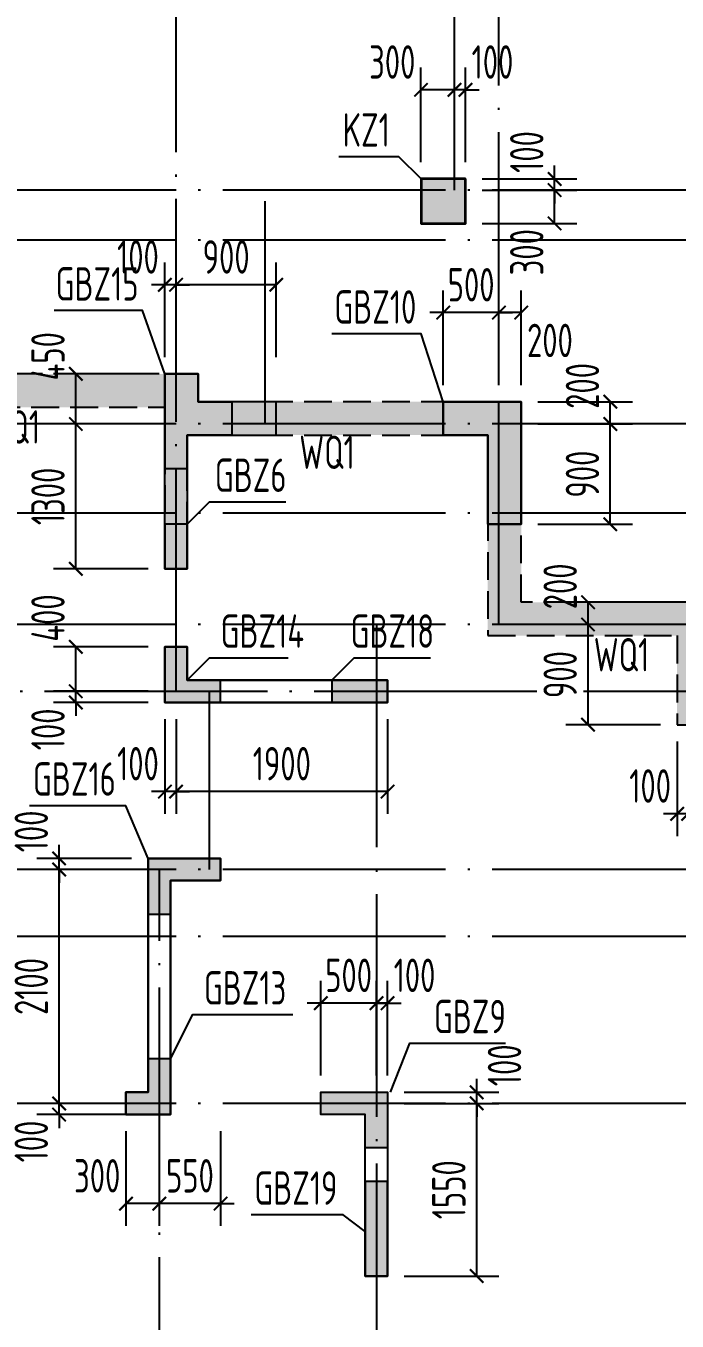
# Model space of a CAD drawing. Extents: x -1058961 to 23600, y -449123 to 2751847.
# Drawn here: x -408208 to -402360, y 25082 to 36710 of the extents above; entities that cross this region are included whole.
import ezdxf
from ezdxf.enums import TextEntityAlignment as Align

# ---------------------------------------------------------------- set-up
doc = ezdxf.new("R2010")
doc.units = 0
doc.header["$LTSCALE"] = 1000
doc.linetypes.add('DASH', pattern=[0.35, 0.25, -0.1])
doc.linetypes.add('DOTE', pattern=[2.42, 2, -0.2, 0.02, -0.2])
doc.layers.get('0').update_dxf_attribs({"linetype": 'CONTINUOUS'})
doc.layers.get('DEFPOINTS').update_dxf_attribs({"linetype": 'CONTINUOUS'})
for name, color, linetype in [('A-DOTE', 10, 'DOTE'), ('COLU_DE_TEXT', 7, 'CONTINUOUS'), ('LABEL', 1, 'CONTINUOUS'), ('S-Q墙填充', 252, 'CONTINUOUS'), ('S-Q墙实线', 6, 'CONTINUOUS'), ('S-Q墙标注', 3, 'CONTINUOUS'), ('S-Q墙虚线', 6, 'DASH'), ('S-X详图填充', 252, 'CONTINUOUS'), ('S-X详图实线', 4, 'CONTINUOUS'), ('S-Z柱实线', 6, 'CONTINUOUS')]:
    doc.layers.add(name, color=color, linetype=linetype)
doc.layers.add('PUB_HATCH', color=8, linetype='CONTINUOUS', lineweight=9)
doc.styles.add('TSSD_REIN', font='tssdeng.shx', dxfattribs={"width": 0.7, "height": 300, "bigfont": 'tssdchn.shx'})
doc.styles.add('结构文字', font='zstxt.shx', dxfattribs={"width": 0.7, "bigfont": 'zshz.shx'})
doc.dimstyles.new('STRUCK', dxfattribs={"dimtxt": 400, "dimasz": 121, "dimexe": 200, "dimexo": 150, "dimgap": 115, "dimtad": 1, "dimdec": 0, "dimdsep": 46, "dimtxsty": '结构文字', "dimblk": 'ARCHTICK', "dimcen": 400, "dimclrd": 3, "dimclre": 3, "dimclrt": 7, "dimadec": 0, "dimazin": 0, "dimtfac": 1, "dimtdec": 0, "dimtix": 1, "dimtmove": 2, "dimatfit": 3, "dimldrblk": '_DIMX', "dimfxl": 0, "dimtolj": 1, "dimtzin": 0, "dimarcsym": 0})

# ---------------------------------------------------------------- blocks, each defined once
blk = doc.blocks.new('20210726.16350016')
at = {"layer": 'A-DOTE'}
for p, q in [((43500, 13100.3), (43500, 21100)), ((46000, 17600), (46000, 21100)), ((46400, 13700), (46400, 21100)), ((55600, 17600), (3600, 17600)), ((44300, 15500), (44300, 17600)), ((55600, 17150), (3600, 17150)), ((55600, 15500), (3600, 15500)), ((55600, 14700), (3600, 14700)), ((55600, 13700), (3600, 13700)), ((45299.8, 13700), (45300, 3600)), ((3600, 13100.3), (55600, 13100.3)), ((43800, 11500), (43800, 13100)), ((55600, 11500), (3600, 11500)), ((43350, 3600), (43350, 11500)), ((55600, 10900), (3600, 10900)), ((55600, 9400), (3600, 9400))]:
    blk.add_line(p, q, dxfattribs=at)
blk = doc.blocks.new('_ArchTick')
at = {"color": 0, "linetype": 'ByBlock', "const_width": 0.15}
blk.add_lwpolyline([(-0.5, -0.5), (0.5, 0.5)], dxfattribs=at)
blk = doc.blocks.new('*D3022')
at = {"layer": 'DEFPOINTS', "color": 0}
for p in [(-403160, 31336), (-402360, 31336), (-402360, 30436)]:
    blk.add_point(p, dxfattribs=at)
at = {"layer": 'S-Q墙标注', "color": 3, "lineweight": -2}
for p, q in [((-402510, 31336), (-403360, 31336)), ((-403160, 30436), (-403160, 31336)), ((-402510, 30436), (-403360, 30436))]:
    blk.add_line(p, q, dxfattribs=at)
at = {"layer": 'S-Q墙标注', "color": 3, "lineweight": -2, "xscale": 121, "yscale": 121, "zscale": 121}
for p, rotation in [((-403160, 31336), 90), ((-403160, 30436), 270)]:
    blk.add_blockref('_ArchTick', p, dxfattribs=dict(at, rotation=rotation))
at = {"layer": 'S-Q墙标注', "color": 7, "insert": (-403410, 30886), "char_height": 300, "attachment_point": 5, "rotation": 90, "style": 'TSSD_REIN'}
blk.add_mtext('\\A1;900', dxfattribs=at)
blk = doc.blocks.new('_DIMX')
blk.add_line((-150, 0), (150, 0))
at = {"const_width": 50}
blk.add_lwpolyline([(-70, -70), (70, 70)], dxfattribs=at)
blk = doc.blocks.new('*D3023')
at = {"layer": 'DEFPOINTS', "color": 0}
for p in [(-403160, 31536), (-402360, 31536), (-402360, 31336)]:
    blk.add_point(p, dxfattribs=at)
at = {"layer": 'S-Q墙标注', "color": 3, "lineweight": -2}
for p, q in [((-402510, 31536), (-403360, 31536)), ((-403160, 31336), (-403160, 31536)), ((-402510, 31336), (-403360, 31336))]:
    blk.add_line(p, q, dxfattribs=at)
at = {"layer": 'S-Q墙标注', "color": 3, "lineweight": -2, "xscale": 121, "yscale": 121, "zscale": 121}
for p, rotation in [((-403160, 31536), 90), ((-403160, 31336), 270)]:
    blk.add_blockref('_ArchTick', p, dxfattribs=dict(at, rotation=rotation))
at = {"layer": 'S-Q墙标注', "color": 7, "insert": (-403410, 31678), "char_height": 300, "attachment_point": 5, "rotation": 90, "style": 'TSSD_REIN'}
blk.add_mtext('\\A1;200', dxfattribs=at)
blk = doc.blocks.new('*D3025')
at = {"layer": 'DEFPOINTS', "color": 0}
for p in [(-402360, 30436), (-402260, 30436), (-402360, 29636)]:
    blk.add_point(p, dxfattribs=at)
at = {"layer": 'S-Q墙标注', "color": 3, "lineweight": -2}
for p, q in [((-402360, 30286), (-402360, 29436)), ((-402260, 30286), (-402260, 29436)), ((-402360, 29636), (-402481, 29636)), ((-402260, 29636), (-402360, 29636)), ((-402260, 29636), (-402139, 29636))]:
    blk.add_line(p, q, dxfattribs=at)
at = {"layer": 'S-Q墙标注', "color": 3, "lineweight": -2, "xscale": 121, "yscale": 121, "zscale": 121}
blk.add_blockref('_ArchTick', (-402360, 29636), dxfattribs=at)
at = {"layer": 'S-Q墙标注', "color": 3, "lineweight": -2, "xscale": 121, "yscale": 121, "zscale": 121, "rotation": 180}
blk.add_blockref('_ArchTick', (-402260, 29636), dxfattribs=at)
at = {"layer": 'S-Q墙标注', "color": 7, "insert": (-402602, 29886), "char_height": 300, "attachment_point": 5, "style": 'TSSD_REIN'}
blk.add_mtext('\\A1;100', dxfattribs=at)
blk = doc.blocks.new('*D3026')
at = {"layer": 'DEFPOINTS', "color": 0}
for p in [(-407760, 30736), (-406960, 30736), (-406960, 30636)]:
    blk.add_point(p, dxfattribs=at)
at = {"layer": 'S-Q墙标注', "color": 3, "lineweight": -2}
for p, q in [((-407760, 30736), (-407760, 30857)), ((-407110, 30736), (-407960, 30736)), ((-407760, 30636), (-407760, 30736)), ((-407110, 30636), (-407960, 30636)), ((-407760, 30636), (-407760, 30515))]:
    blk.add_line(p, q, dxfattribs=at)
at = {"layer": 'S-Q墙标注', "color": 3, "lineweight": -2, "xscale": 121, "yscale": 121, "zscale": 121}
for p, rotation in [((-407760, 30736), 270), ((-407760, 30636), 90)]:
    blk.add_blockref('_ArchTick', p, dxfattribs=dict(at, rotation=rotation))
at = {"layer": 'S-Q墙标注', "color": 7, "insert": (-408010, 30394), "char_height": 300, "attachment_point": 5, "rotation": 90, "style": 'TSSD_REIN'}
blk.add_mtext('\\A1;100', dxfattribs=at)
blk = doc.blocks.new('*D3027')
at = {"layer": 'DEFPOINTS', "color": 0}
for p in [(-407760, 31136), (-406960, 31136), (-406960, 30736)]:
    blk.add_point(p, dxfattribs=at)
at = {"layer": 'S-Q墙标注', "color": 3, "lineweight": -2}
for p, q in [((-407110, 31136), (-407960, 31136)), ((-407760, 30736), (-407760, 31136)), ((-407110, 30736), (-407960, 30736))]:
    blk.add_line(p, q, dxfattribs=at)
at = {"layer": 'S-Q墙标注', "color": 3, "lineweight": -2, "xscale": 121, "yscale": 121, "zscale": 121}
for p, rotation in [((-407760, 31136), 90), ((-407760, 30736), 270)]:
    blk.add_blockref('_ArchTick', p, dxfattribs=dict(at, rotation=rotation))
at = {"layer": 'S-Q墙标注', "color": 7, "insert": (-408010, 31394), "char_height": 300, "attachment_point": 5, "rotation": 90, "style": 'TSSD_REIN'}
blk.add_mtext('\\A1;400', dxfattribs=at)
blk = doc.blocks.new('*D3028')
at = {"layer": 'DEFPOINTS', "color": 0}
for p in [(-406860, 30636), (-404960, 30636), (-406860, 29836)]:
    blk.add_point(p, dxfattribs=at)
at = {"layer": 'S-Q墙标注', "color": 3, "lineweight": -2}
for p, q in [((-406860, 30486), (-406860, 29636)), ((-404960, 30486), (-404960, 29636)), ((-404960, 29836), (-406860, 29836))]:
    blk.add_line(p, q, dxfattribs=at)
at = {"layer": 'S-Q墙标注', "color": 3, "lineweight": -2, "xscale": 121, "yscale": 121, "zscale": 121, "rotation": 180}
blk.add_blockref('_ArchTick', (-406860, 29836), dxfattribs=at)
at = {"layer": 'S-Q墙标注', "color": 3, "lineweight": -2, "xscale": 121, "yscale": 121, "zscale": 121}
blk.add_blockref('_ArchTick', (-404960, 29836), dxfattribs=at)
at = {"layer": 'S-Q墙标注', "color": 7, "insert": (-405910, 30086), "char_height": 300, "attachment_point": 5, "style": 'TSSD_REIN'}
blk.add_mtext('\\A1;1900', dxfattribs=at)
blk = doc.blocks.new('*D3029')
at = {"layer": 'DEFPOINTS', "color": 0}
for p in [(-406960, 30636), (-406860, 30636), (-406960, 29836)]:
    blk.add_point(p, dxfattribs=at)
at = {"layer": 'S-Q墙标注', "color": 3, "lineweight": -2}
for p, q in [((-406960, 30486), (-406960, 29636)), ((-406860, 30486), (-406860, 29636)), ((-406960, 29836), (-407081, 29836)), ((-406860, 29836), (-406960, 29836)), ((-406860, 29836), (-406739, 29836))]:
    blk.add_line(p, q, dxfattribs=at)
at = {"layer": 'S-Q墙标注', "color": 3, "lineweight": -2, "xscale": 121, "yscale": 121, "zscale": 121}
blk.add_blockref('_ArchTick', (-406960, 29836), dxfattribs=at)
at = {"layer": 'S-Q墙标注', "color": 3, "lineweight": -2, "xscale": 121, "yscale": 121, "zscale": 121, "rotation": 180}
blk.add_blockref('_ArchTick', (-406860, 29836), dxfattribs=at)
at = {"layer": 'S-Q墙标注', "color": 7, "insert": (-407202, 30086), "char_height": 300, "attachment_point": 5, "style": 'TSSD_REIN'}
blk.add_mtext('\\A1;100', dxfattribs=at)
blk = doc.blocks.new('*D3030')
at = {"layer": 'DEFPOINTS', "color": 0}
for p in [(-403760, 33136), (-402960, 33136), (-403760, 32236)]:
    blk.add_point(p, dxfattribs=at)
at = {"layer": 'S-Q墙标注', "color": 3, "lineweight": -2}
for p, q in [((-403610, 33136), (-402760, 33136)), ((-402960, 32236), (-402960, 33136)), ((-403610, 32236), (-402760, 32236))]:
    blk.add_line(p, q, dxfattribs=at)
at = {"layer": 'S-Q墙标注', "color": 3, "lineweight": -2, "xscale": 121, "yscale": 121, "zscale": 121}
for p, rotation in [((-402960, 33136), 90), ((-402960, 32236), 270)]:
    blk.add_blockref('_ArchTick', p, dxfattribs=dict(at, rotation=rotation))
at = {"layer": 'S-Q墙标注', "color": 7, "insert": (-403210, 32686), "char_height": 300, "attachment_point": 5, "rotation": 90, "style": 'TSSD_REIN'}
blk.add_mtext('\\A1;900', dxfattribs=at)
blk = doc.blocks.new('*D3031')
at = {"layer": 'DEFPOINTS', "color": 0}
for p in [(-403760, 33336), (-402960, 33336), (-403760, 33136)]:
    blk.add_point(p, dxfattribs=at)
at = {"layer": 'S-Q墙标注', "color": 3, "lineweight": -2}
for p, q in [((-403610, 33336), (-402760, 33336)), ((-402960, 33136), (-402960, 33336)), ((-403610, 33136), (-402760, 33136))]:
    blk.add_line(p, q, dxfattribs=at)
at = {"layer": 'S-Q墙标注', "color": 3, "lineweight": -2, "xscale": 121, "yscale": 121, "zscale": 121}
for p, rotation in [((-402960, 33336), 90), ((-402960, 33136), 270)]:
    blk.add_blockref('_ArchTick', p, dxfattribs=dict(at, rotation=rotation))
at = {"layer": 'S-Q墙标注', "color": 7, "insert": (-403210, 33478), "char_height": 300, "attachment_point": 5, "rotation": 90, "style": 'TSSD_REIN'}
blk.add_mtext('\\A1;200', dxfattribs=at)
blk = doc.blocks.new('*D3032')
at = {"layer": 'DEFPOINTS', "color": 0}
for p in [(-403960, 34136), (-403960, 33336), (-403760, 33336)]:
    blk.add_point(p, dxfattribs=at)
at = {"layer": 'S-Q墙标注', "color": 3, "lineweight": -2}
for p, q in [((-403960, 33486), (-403960, 34336)), ((-403760, 33486), (-403760, 34336)), ((-403760, 34136), (-403960, 34136))]:
    blk.add_line(p, q, dxfattribs=at)
at = {"layer": 'S-Q墙标注', "color": 3, "lineweight": -2, "xscale": 121, "yscale": 121, "zscale": 121, "rotation": 180}
blk.add_blockref('_ArchTick', (-403960, 34136), dxfattribs=at)
at = {"layer": 'S-Q墙标注', "color": 3, "lineweight": -2, "xscale": 121, "yscale": 121, "zscale": 121}
blk.add_blockref('_ArchTick', (-403760, 34136), dxfattribs=at)
at = {"layer": 'S-Q墙标注', "color": 7, "insert": (-403502, 33886), "char_height": 300, "attachment_point": 5, "style": 'TSSD_REIN'}
blk.add_mtext('\\A1;200', dxfattribs=at)
blk = doc.blocks.new('*D3033')
at = {"layer": 'DEFPOINTS', "color": 0}
for p in [(-404460, 34136), (-404460, 33336), (-403960, 33336)]:
    blk.add_point(p, dxfattribs=at)
at = {"layer": 'S-Q墙标注', "color": 3, "lineweight": -2}
for p, q in [((-404460, 33486), (-404460, 34336)), ((-403960, 33486), (-403960, 34336)), ((-404460, 34136), (-404581, 34136)), ((-403960, 34136), (-404460, 34136)), ((-403960, 34136), (-403839, 34136))]:
    blk.add_line(p, q, dxfattribs=at)
at = {"layer": 'S-Q墙标注', "color": 3, "lineweight": -2, "xscale": 121, "yscale": 121, "zscale": 121}
blk.add_blockref('_ArchTick', (-404460, 34136), dxfattribs=at)
at = {"layer": 'S-Q墙标注', "color": 3, "lineweight": -2, "xscale": 121, "yscale": 121, "zscale": 121, "rotation": 180}
blk.add_blockref('_ArchTick', (-403960, 34136), dxfattribs=at)
at = {"layer": 'S-Q墙标注', "color": 7, "insert": (-404210, 34386), "char_height": 300, "attachment_point": 5, "style": 'TSSD_REIN'}
blk.add_mtext('\\A1;500', dxfattribs=at)
blk = doc.blocks.new('*D3034')
at = {"layer": 'DEFPOINTS', "color": 0}
for p in [(-407010, 26936), (-406460, 26936), (-407010, 26136)]:
    blk.add_point(p, dxfattribs=at)
at = {"layer": 'S-Q墙标注', "color": 3, "lineweight": -2}
for p, q in [((-407010, 26786), (-407010, 25936)), ((-406460, 26786), (-406460, 25936)), ((-407010, 26136), (-407131, 26136)), ((-406460, 26136), (-407010, 26136)), ((-406460, 26136), (-406339, 26136))]:
    blk.add_line(p, q, dxfattribs=at)
at = {"layer": 'S-Q墙标注', "color": 3, "lineweight": -2, "xscale": 121, "yscale": 121, "zscale": 121}
blk.add_blockref('_ArchTick', (-407010, 26136), dxfattribs=at)
at = {"layer": 'S-Q墙标注', "color": 3, "lineweight": -2, "xscale": 121, "yscale": 121, "zscale": 121, "rotation": 180}
blk.add_blockref('_ArchTick', (-406460, 26136), dxfattribs=at)
at = {"layer": 'S-Q墙标注', "color": 7, "insert": (-406735, 26386), "char_height": 300, "attachment_point": 5, "style": 'TSSD_REIN'}
blk.add_mtext('\\A1;550', dxfattribs=at)
blk = doc.blocks.new('*D3035')
at = {"layer": 'DEFPOINTS', "color": 0}
for p in [(-407310, 26936), (-407010, 26936), (-407310, 26136)]:
    blk.add_point(p, dxfattribs=at)
at = {"layer": 'S-Q墙标注', "color": 3, "lineweight": -2}
for p, q in [((-407310, 26786), (-407310, 25936)), ((-407010, 26786), (-407010, 25936)), ((-407010, 26136), (-407310, 26136))]:
    blk.add_line(p, q, dxfattribs=at)
at = {"layer": 'S-Q墙标注', "color": 3, "lineweight": -2, "xscale": 121, "yscale": 121, "zscale": 121, "rotation": 180}
blk.add_blockref('_ArchTick', (-407310, 26136), dxfattribs=at)
at = {"layer": 'S-Q墙标注', "color": 3, "lineweight": -2, "xscale": 121, "yscale": 121, "zscale": 121}
blk.add_blockref('_ArchTick', (-407010, 26136), dxfattribs=at)
at = {"layer": 'S-Q墙标注', "color": 7, "insert": (-407568, 26386), "char_height": 300, "attachment_point": 5, "style": 'TSSD_REIN'}
blk.add_mtext('\\A1;300', dxfattribs=at)
blk = doc.blocks.new('*D3036')
at = {"layer": 'DEFPOINTS', "color": 0}
for p in [(-407760, 33136), (-406960, 33136), (-406960, 31836)]:
    blk.add_point(p, dxfattribs=at)
at = {"layer": 'S-Q墙标注', "color": 3, "lineweight": -2}
for p, q in [((-407110, 33136), (-407960, 33136)), ((-407760, 31836), (-407760, 33136)), ((-407110, 31836), (-407960, 31836))]:
    blk.add_line(p, q, dxfattribs=at)
at = {"layer": 'S-Q墙标注', "color": 3, "lineweight": -2, "xscale": 121, "yscale": 121, "zscale": 121}
for p, rotation in [((-407760, 33136), 90), ((-407760, 31836), 270)]:
    blk.add_blockref('_ArchTick', p, dxfattribs=dict(at, rotation=rotation))
at = {"layer": 'S-Q墙标注', "color": 7, "insert": (-408010, 32486), "char_height": 300, "attachment_point": 5, "rotation": 90, "style": 'TSSD_REIN'}
blk.add_mtext('\\A1;1300', dxfattribs=at)
blk = doc.blocks.new('*D3037')
at = {"layer": 'DEFPOINTS', "color": 0}
for p in [(-407760, 33586), (-406960, 33586), (-406960, 33136)]:
    blk.add_point(p, dxfattribs=at)
at = {"layer": 'S-Q墙标注', "color": 3, "lineweight": -2}
for p, q in [((-407110, 33586), (-407960, 33586)), ((-407760, 33136), (-407760, 33586)), ((-407110, 33136), (-407960, 33136))]:
    blk.add_line(p, q, dxfattribs=at)
at = {"layer": 'S-Q墙标注', "color": 3, "lineweight": -2, "xscale": 121, "yscale": 121, "zscale": 121}
for p, rotation in [((-407760, 33586), 90), ((-407760, 33136), 270)]:
    blk.add_blockref('_ArchTick', p, dxfattribs=dict(at, rotation=rotation))
at = {"layer": 'S-Q墙标注', "color": 7, "insert": (-408010, 33744), "char_height": 300, "attachment_point": 5, "rotation": 90, "style": 'TSSD_REIN'}
blk.add_mtext('\\A1;450', dxfattribs=at)
blk = doc.blocks.new('*D3038')
at = {"layer": 'DEFPOINTS', "color": 0}
for p in [(-406860, 34386), (-406860, 33586), (-405960, 33586)]:
    blk.add_point(p, dxfattribs=at)
at = {"layer": 'S-Q墙标注', "color": 3, "lineweight": -2}
for p, q in [((-406860, 33736), (-406860, 34586)), ((-405960, 33736), (-405960, 34586)), ((-405960, 34386), (-406860, 34386))]:
    blk.add_line(p, q, dxfattribs=at)
at = {"layer": 'S-Q墙标注', "color": 3, "lineweight": -2, "xscale": 121, "yscale": 121, "zscale": 121, "rotation": 180}
blk.add_blockref('_ArchTick', (-406860, 34386), dxfattribs=at)
at = {"layer": 'S-Q墙标注', "color": 3, "lineweight": -2, "xscale": 121, "yscale": 121, "zscale": 121}
blk.add_blockref('_ArchTick', (-405960, 34386), dxfattribs=at)
at = {"layer": 'S-Q墙标注', "color": 7, "insert": (-406410, 34636), "char_height": 300, "attachment_point": 5, "style": 'TSSD_REIN'}
blk.add_mtext('\\A1;900', dxfattribs=at)
blk = doc.blocks.new('*D3039')
at = {"layer": 'DEFPOINTS', "color": 0}
for p in [(-406960, 34386), (-406960, 33586), (-406860, 33586)]:
    blk.add_point(p, dxfattribs=at)
at = {"layer": 'S-Q墙标注', "color": 3, "lineweight": -2}
for p, q in [((-406960, 33736), (-406960, 34586)), ((-406860, 33736), (-406860, 34586)), ((-406960, 34386), (-407081, 34386)), ((-406860, 34386), (-406960, 34386)), ((-406860, 34386), (-406739, 34386))]:
    blk.add_line(p, q, dxfattribs=at)
at = {"layer": 'S-Q墙标注', "color": 3, "lineweight": -2, "xscale": 121, "yscale": 121, "zscale": 121}
blk.add_blockref('_ArchTick', (-406960, 34386), dxfattribs=at)
at = {"layer": 'S-Q墙标注', "color": 3, "lineweight": -2, "xscale": 121, "yscale": 121, "zscale": 121, "rotation": 180}
blk.add_blockref('_ArchTick', (-406860, 34386), dxfattribs=at)
at = {"layer": 'S-Q墙标注', "color": 7, "insert": (-407202, 34636), "char_height": 300, "attachment_point": 5, "style": 'TSSD_REIN'}
blk.add_mtext('\\A1;100', dxfattribs=at)
blk = doc.blocks.new('*D2947')
at = {"layer": 'DEFPOINTS', "color": 0}
for p in [(-404260, 35336), (-404260, 35236), (-403460, 35336)]:
    blk.add_point(p, dxfattribs=at)
at = {"layer": 'S-Q墙标注', "color": 3, "lineweight": -2}
for p, q in [((-403460, 35336), (-403460, 35457)), ((-404110, 35336), (-403260, 35336)), ((-404110, 35236), (-403260, 35236)), ((-403460, 35236), (-403460, 35336)), ((-403460, 35236), (-403460, 35115))]:
    blk.add_line(p, q, dxfattribs=at)
at = {"layer": 'S-Q墙标注', "color": 3, "lineweight": -2, "xscale": 121, "yscale": 121, "zscale": 121}
for p, rotation in [((-403460, 35336), 270), ((-403460, 35236), 90)]:
    blk.add_blockref('_ArchTick', p, dxfattribs=dict(at, rotation=rotation))
at = {"layer": 'S-Q墙标注', "color": 7, "insert": (-403710, 35578), "char_height": 300, "attachment_point": 5, "rotation": 90, "style": 'TSSD_REIN'}
blk.add_mtext('\\A1;100', dxfattribs=at)
blk = doc.blocks.new('*D2950')
at = {"layer": 'DEFPOINTS', "color": 0}
for p in [(-404260, 35236), (-403460, 35236), (-404260, 34936)]:
    blk.add_point(p, dxfattribs=at)
at = {"layer": 'S-Q墙标注', "color": 3, "lineweight": -2}
for p, q in [((-404110, 35236), (-403260, 35236)), ((-403460, 34936), (-403460, 35236)), ((-404110, 34936), (-403260, 34936))]:
    blk.add_line(p, q, dxfattribs=at)
at = {"layer": 'S-Q墙标注', "color": 3, "lineweight": -2, "xscale": 121, "yscale": 121, "zscale": 121}
for p, rotation in [((-403460, 35236), 90), ((-403460, 34936), 270)]:
    blk.add_blockref('_ArchTick', p, dxfattribs=dict(at, rotation=rotation))
at = {"layer": 'S-Q墙标注', "color": 7, "insert": (-403710, 34678), "char_height": 300, "attachment_point": 5, "rotation": 90, "style": 'TSSD_REIN'}
blk.add_mtext('\\A1;300', dxfattribs=at)
blk = doc.blocks.new('*D2951')
at = {"layer": 'DEFPOINTS', "color": 0}
for p in [(-404660, 36136), (-404660, 35336), (-404360, 35336)]:
    blk.add_point(p, dxfattribs=at)
at = {"layer": 'S-Q墙标注', "color": 3, "lineweight": -2}
for p, q in [((-404660, 35486), (-404660, 36336)), ((-404360, 35486), (-404360, 36336)), ((-404360, 36136), (-404660, 36136))]:
    blk.add_line(p, q, dxfattribs=at)
at = {"layer": 'S-Q墙标注', "color": 3, "lineweight": -2, "xscale": 121, "yscale": 121, "zscale": 121, "rotation": 180}
blk.add_blockref('_ArchTick', (-404660, 36136), dxfattribs=at)
at = {"layer": 'S-Q墙标注', "color": 3, "lineweight": -2, "xscale": 121, "yscale": 121, "zscale": 121}
blk.add_blockref('_ArchTick', (-404360, 36136), dxfattribs=at)
at = {"layer": 'S-Q墙标注', "color": 7, "insert": (-404918, 36386), "char_height": 300, "attachment_point": 5, "style": 'TSSD_REIN'}
blk.add_mtext('\\A1;300', dxfattribs=at)
blk = doc.blocks.new('*D2967')
at = {"layer": 'DEFPOINTS', "color": 0}
for p in [(-404960, 27036), (-404160, 27036), (-404960, 25486)]:
    blk.add_point(p, dxfattribs=at)
at = {"layer": 'S-Q墙标注', "color": 3, "lineweight": -2}
for p, q in [((-404810, 27036), (-403960, 27036)), ((-404160, 25486), (-404160, 27036)), ((-404810, 25486), (-403960, 25486))]:
    blk.add_line(p, q, dxfattribs=at)
at = {"layer": 'S-Q墙标注', "color": 3, "lineweight": -2, "xscale": 121, "yscale": 121, "zscale": 121}
for p, rotation in [((-404160, 27036), 90), ((-404160, 25486), 270)]:
    blk.add_blockref('_ArchTick', p, dxfattribs=dict(at, rotation=rotation))
at = {"layer": 'S-Q墙标注', "color": 7, "insert": (-404410, 26261), "char_height": 300, "attachment_point": 5, "rotation": 90, "style": 'TSSD_REIN'}
blk.add_mtext('\\A1;1550', dxfattribs=at)
blk = doc.blocks.new('*D2968')
at = {"layer": 'DEFPOINTS', "color": 0}
for p in [(-404960, 27136), (-404160, 27136), (-404960, 27036)]:
    blk.add_point(p, dxfattribs=at)
at = {"layer": 'S-Q墙标注', "color": 3, "lineweight": -2}
for p, q in [((-404160, 27136), (-404160, 27257)), ((-404810, 27136), (-403960, 27136)), ((-404160, 27036), (-404160, 27136)), ((-404810, 27036), (-403960, 27036)), ((-404160, 27036), (-404160, 26915))]:
    blk.add_line(p, q, dxfattribs=at)
at = {"layer": 'S-Q墙标注', "color": 3, "lineweight": -2, "xscale": 121, "yscale": 121, "zscale": 121}
for p, rotation in [((-404160, 27136), 270), ((-404160, 27036), 90)]:
    blk.add_blockref('_ArchTick', p, dxfattribs=dict(at, rotation=rotation))
at = {"layer": 'S-Q墙标注', "color": 7, "insert": (-403910, 27378), "char_height": 300, "attachment_point": 5, "rotation": 90, "style": 'TSSD_REIN'}
blk.add_mtext('\\A1;100', dxfattribs=at)
blk = doc.blocks.new('*D2909')
at = {"layer": 'DEFPOINTS', "color": 0}
for p in [(-405060, 27936), (-405060, 27136), (-404960, 27136)]:
    blk.add_point(p, dxfattribs=at)
at = {"layer": 'S-Q墙标注', "color": 3, "lineweight": -2}
for p, q in [((-405060, 27286), (-405060, 28136)), ((-404960, 27286), (-404960, 28136)), ((-405060, 27936), (-405181, 27936)), ((-404960, 27936), (-405060, 27936)), ((-404960, 27936), (-404839, 27936))]:
    blk.add_line(p, q, dxfattribs=at)
at = {"layer": 'S-Q墙标注', "color": 3, "lineweight": -2, "xscale": 121, "yscale": 121, "zscale": 121}
blk.add_blockref('_ArchTick', (-405060, 27936), dxfattribs=at)
at = {"layer": 'S-Q墙标注', "color": 3, "lineweight": -2, "xscale": 121, "yscale": 121, "zscale": 121, "rotation": 180}
blk.add_blockref('_ArchTick', (-404960, 27936), dxfattribs=at)
at = {"layer": 'S-Q墙标注', "color": 7, "insert": (-404718, 28186), "char_height": 300, "attachment_point": 5, "style": 'TSSD_REIN'}
blk.add_mtext('\\A1;100', dxfattribs=at)
blk = doc.blocks.new('*D2910')
at = {"layer": 'DEFPOINTS', "color": 0}
for p in [(-405560, 27936), (-405560, 27136), (-405060, 27136)]:
    blk.add_point(p, dxfattribs=at)
at = {"layer": 'S-Q墙标注', "color": 3, "lineweight": -2}
for p, q in [((-405560, 27286), (-405560, 28136)), ((-405060, 27286), (-405060, 28136)), ((-405560, 27936), (-405681, 27936)), ((-405060, 27936), (-405560, 27936)), ((-405060, 27936), (-404939, 27936))]:
    blk.add_line(p, q, dxfattribs=at)
at = {"layer": 'S-Q墙标注', "color": 3, "lineweight": -2, "xscale": 121, "yscale": 121, "zscale": 121}
blk.add_blockref('_ArchTick', (-405560, 27936), dxfattribs=at)
at = {"layer": 'S-Q墙标注', "color": 3, "lineweight": -2, "xscale": 121, "yscale": 121, "zscale": 121, "rotation": 180}
blk.add_blockref('_ArchTick', (-405060, 27936), dxfattribs=at)
at = {"layer": 'S-Q墙标注', "color": 7, "insert": (-405310, 28186), "char_height": 300, "attachment_point": 5, "style": 'TSSD_REIN'}
blk.add_mtext('\\A1;500', dxfattribs=at)
blk = doc.blocks.new('*D2924')
at = {"layer": 'DEFPOINTS', "color": 0}
for p in [(-407910, 27036), (-407110, 27036), (-407110, 26936)]:
    blk.add_point(p, dxfattribs=at)
at = {"layer": 'S-Q墙标注', "color": 3, "lineweight": -2}
for p, q in [((-407910, 27036), (-407910, 27157)), ((-407260, 27036), (-408110, 27036)), ((-407910, 26936), (-407910, 27036)), ((-407260, 26936), (-408110, 26936)), ((-407910, 26936), (-407910, 26815))]:
    blk.add_line(p, q, dxfattribs=at)
at = {"layer": 'S-Q墙标注', "color": 3, "lineweight": -2, "xscale": 121, "yscale": 121, "zscale": 121}
for p, rotation in [((-407910, 27036), 270), ((-407910, 26936), 90)]:
    blk.add_blockref('_ArchTick', p, dxfattribs=dict(at, rotation=rotation))
at = {"layer": 'S-Q墙标注', "color": 7, "insert": (-408160, 26694), "char_height": 300, "attachment_point": 5, "rotation": 90, "style": 'TSSD_REIN'}
blk.add_mtext('\\A1;100', dxfattribs=at)
blk = doc.blocks.new('*D2925')
at = {"layer": 'DEFPOINTS', "color": 0}
for p in [(-407910, 29136), (-407110, 29136), (-407110, 27036)]:
    blk.add_point(p, dxfattribs=at)
at = {"layer": 'S-Q墙标注', "color": 3, "lineweight": -2}
for p, q in [((-407260, 29136), (-408110, 29136)), ((-407910, 27036), (-407910, 29136)), ((-407260, 27036), (-408110, 27036))]:
    blk.add_line(p, q, dxfattribs=at)
at = {"layer": 'S-Q墙标注', "color": 3, "lineweight": -2, "xscale": 121, "yscale": 121, "zscale": 121}
for p, rotation in [((-407910, 29136), 90), ((-407910, 27036), 270)]:
    blk.add_blockref('_ArchTick', p, dxfattribs=dict(at, rotation=rotation))
at = {"layer": 'S-Q墙标注', "color": 7, "insert": (-408160, 28086), "char_height": 300, "attachment_point": 5, "rotation": 90, "style": 'TSSD_REIN'}
blk.add_mtext('\\A1;2100', dxfattribs=at)
blk = doc.blocks.new('*D2926')
at = {"layer": 'DEFPOINTS', "color": 0}
for p in [(-407910, 29236), (-407110, 29236), (-407110, 29136)]:
    blk.add_point(p, dxfattribs=at)
at = {"layer": 'S-Q墙标注', "color": 3, "lineweight": -2}
for p, q in [((-407910, 29236), (-407910, 29357)), ((-407260, 29236), (-408110, 29236)), ((-407910, 29136), (-407910, 29236)), ((-407260, 29136), (-408110, 29136)), ((-407910, 29136), (-407910, 29015))]:
    blk.add_line(p, q, dxfattribs=at)
at = {"layer": 'S-Q墙标注', "color": 3, "lineweight": -2, "xscale": 121, "yscale": 121, "zscale": 121}
for p, rotation in [((-407910, 29236), 270), ((-407910, 29136), 90)]:
    blk.add_blockref('_ArchTick', p, dxfattribs=dict(at, rotation=rotation))
at = {"layer": 'S-Q墙标注', "color": 7, "insert": (-408160, 29478), "char_height": 300, "attachment_point": 5, "rotation": 90, "style": 'TSSD_REIN'}
blk.add_mtext('\\A1;100', dxfattribs=at)
blk = doc.blocks.new('A$C028C60F5')
at = {"color": 6}
blk.add_lwpolyline([(400, 0), (0, 0), (0, -400), (400, -400)], close=True, dxfattribs=at)
at = {"layer": 'PUB_HATCH'}
blk.add_solid([(0, -400), (400, -400), (0, 0), (400, 0)], dxfattribs=at)
blk = doc.blocks.new('A$C3EFA6995')
for p in [(9700, 100), (9700, -2400), (15900, -2400)]:
    blk.add_blockref('A$C028C60F5', p)
at = {"xscale": -1}
blk.add_blockref('A$C028C60F5', (16300, 100), dxfattribs=at)
blk = doc.blocks.new('*D2934')
at = {"layer": 'DEFPOINTS', "color": 0}
for p in [(-404360, 36136), (-404360, 35336), (-404260, 35336)]:
    blk.add_point(p, dxfattribs=at)
at = {"layer": 'S-Q墙标注', "color": 3, "lineweight": -2}
for p, q in [((-404360, 35486), (-404360, 36336)), ((-404260, 35486), (-404260, 36336)), ((-404360, 36136), (-404481, 36136)), ((-404260, 36136), (-404360, 36136)), ((-404260, 36136), (-404139, 36136))]:
    blk.add_line(p, q, dxfattribs=at)
at = {"layer": 'S-Q墙标注', "color": 3, "lineweight": -2, "xscale": 121, "yscale": 121, "zscale": 121}
blk.add_blockref('_ArchTick', (-404360, 36136), dxfattribs=at)
at = {"layer": 'S-Q墙标注', "color": 3, "lineweight": -2, "xscale": 121, "yscale": 121, "zscale": 121, "rotation": 180}
blk.add_blockref('_ArchTick', (-404260, 36136), dxfattribs=at)
at = {"layer": 'S-Q墙标注', "color": 7, "insert": (-404018, 36386), "char_height": 300, "attachment_point": 5, "style": 'TSSD_REIN'}
blk.add_mtext('\\A1;100', dxfattribs=at)

msp = doc.modelspace()

# ---------------------------------------------------------------- hatches: boundary and pattern name
at = {"layer": 'S-Q墙填充', "ltscale": 0.5}
h = msp.add_hatch(dxfattribs=at)
h.set_pattern_fill('ARMORED', color=252, scale=30, style=0)
h.set_pattern_definition([(50, (-494823.67, -5932.07), (215.17805, -18.82564), [22.5, -247.5]), (355, (-494823.67, -5932.07), (-41.6254, 225.65764), [18, -198]), (100.4514, (-494805.74, -5933.64), (173.5528, 206.83186), [19.12206, -210.34263]), (46.1842, (-494823.67, -5872.07), (320.1723, -49.6557), [33.75, -371.25]), (96.6356, (-494797, -5876.2), (280.3988, 292.2354), [28.6831, -315.5139]), (351.1842, (-494823.67, -5872.07), (280.3986, 292.2356), [27, -297]), (21, (-494793.67, -5887.07), (179.07212, -120.78567), [22.5, -247.5]), (326, (-494793.67, -5887.07), (72.9946, 217.545), [18, -198]), (71.4514, (-494778.75, -5897.14), (252.0668, 96.75915), [19.12206, -210.34263]), (37.5, (-494823.67, -5932.07), (3.647957, 99.868156), [0, -195.6, 0, -201, 0, -198.75]), (7.5, (-494823.67, -5932.07), (78.92086, 118.32351), [0, -114.6, 0, -191.1, 0, -75.75]), (327.5, (-494890.57, -5932.07), (160.14673, -6.76646), [0, -75, 0, -234, 0, -310.5]), (317.5, (-494920.57, -5932.07), (174.95585, 30.0315), [0, -97.5, 0, -155.4, 0, -220.5]), (45, (-494823.67, -5932.07), (-106.06602, 106.06602), [])])
h.paths.add_polyline_path([(-403759.84, 33336.07), (-404409.75, 33336.07), (-406059.82, 33336.07), (-406660.04, 33336.07), (-406660.18, 33586.07), (-409859.77, 33586.07), (-409859.85, 33336.07), (-410459.78, 33336.07), (-412060.01, 33336.07), (-412759.92, 33336.07), (-412759.92, 32336.07), (-412759.92, 31536.07), (-425459.93, 31536.07), (-425909.93, 31536.07), (-426810.02, 31536.07), (-427259.92, 31536.07), (-428759.92, 31536.07), (-428759.92, 32336.07), (-428759.92, 33336.07), (-429409.84, 33336.07), (-431060.32, 33336.07), (-431659.92, 33336.07), (-431659.92, 33586.07), (-434859.92, 33586.07), (-434859.92, 33336.07), (-435460.05, 33336.07), (-437060.01, 33336.07), (-437759.92, 33336.07), (-437759.92, 32336.07), (-437759.92, 31536.07), (-445959.92, 31536.07), (-445959.92, 28536.07), (-445959.91, 25936.07), (-445959.91, 23836.07), (-443159.91, 23836.07), (-436659.87, 23836.07), (-436659.92, 22636.06), (-435609.92, 22636.06), (-433259.91, 22636.06), (-430709.92, 22636.06), (-429859.93, 22636.06), (-429859.98, 23835.95), (-424259.93, 23836.07), (-423359.94, 23836.07), (-420759.94, 23836.07), (-418159.91, 23836.07), (-417259.91, 23836.07), (-411659.91, 23836.07), (-411659.91, 22636.06), (-410609.92, 22636.06), (-408259.94, 22636.06), (-405909.92, 22636.06), (-404859.94, 22636.06), (-404859.94, 23836.07), (-399259.93, 23836.07), (-398359.94, 23836.07), (-395559.93, 23836.07), (-395559.93, 31536.07), (-397160.02, 31536.07), (-397559.93, 31536.07), (-400459.92, 31536.07), (-400909.92, 31536.07), (-401810.02, 31536.07), (-402259.93, 31536.07), (-403759.84, 31536.07), (-403759.84, 32336.07)])
h.paths.add_polyline_path([(-445659.92, 28436.07), (-444959.92, 28436.07), (-444959.92, 28636.07), (-445659.92, 28636.07), (-445659.92, 31236.07), (-445259.93, 31236.07), (-444359.83, 31236.07), (-444059.91, 31236.07), (-444059.9, 30586.07), (-443859.9, 30586.07), (-443859.91, 31236.07), (-441159.91, 31236.07), (-441159.91, 28436.07), (-440959.91, 28436.07), (-440959.91, 31236.07), (-440609.91, 31236.07), (-439709.83, 31236.07), (-439359.91, 31236.07), (-439359.91, 30436.07), (-439159.91, 30436.07), (-439159.91, 31236.07), (-437459.92, 31236.07), (-437459.92, 32336.07), (-437459.92, 33036.07), (-437060.01, 33036.07), (-435460.05, 33036.07), (-434759.92, 33036.07), (-434759.92, 31836.07), (-434559.92, 31836.07), (-434559.92, 33136.07), (-434559.92, 33286.07), (-431959.92, 33286.07), (-431959.92, 33136.07), (-431959.92, 31836.07), (-431759.92, 31836.07), (-431759.92, 33036.07), (-431060.32, 33036.07), (-429409.84, 33036.07), (-429059.92, 33036.07), (-429059.92, 32336.07), (-429059.92, 31236.07), (-427359.92, 31236.07), (-427359.92, 30436.07), (-427159.92, 30436.07), (-427159.92, 31236.07), (-426810.02, 31236.07), (-425909.93, 31236.07), (-425559.93, 31236.07), (-425559.93, 28436.07), (-425359.93, 28436.07), (-425359.93, 31236.07), (-422659.93, 31236.07), (-422659.93, 28436.07), (-422459.93, 28436.07), (-422459.93, 31236.07), (-422160.02, 31236.07), (-421159.93, 31236.07), (-420859.93, 31236.07), (-420859.94, 31236.07), (-420659.94, 31236.07), (-420659.93, 31236.07), (-420359.92, 31236.07), (-419359.83, 31236.07), (-419059.91, 31236.07), (-419059.91, 28435.87), (-418859.91, 28435.87), (-418859.91, 31236.07), (-416159.92, 31236.07), (-416159.92, 28436.07), (-415959.92, 28436.07), (-415959.92, 31236.07), (-415609.92, 31236.07), (-414709.83, 31236.07), (-414359.92, 31236.07), (-414359.92, 30436.07), (-414159.92, 30436.07), (-414159.92, 31236.07), (-412459.92, 31236.07), (-412459.92, 32336.07), (-412459.92, 33036.07), (-412060.01, 33036.07), (-410459.78, 33036.07), (-409759.92, 33036.07), (-409759.92, 31836.07), (-409559.92, 31836.07), (-409559.92, 33286.07), (-406959.92, 33286.07), (-406959.92, 31836.07), (-406759.92, 31836.07), (-406759.92, 33036.07), (-406059.82, 33036.07), (-404409.75, 33036.07), (-404059.84, 33036.07), (-404059.84, 32336.07), (-404059.84, 31236.07), (-402359.93, 31236.07), (-402359.93, 30436.07), (-402159.93, 30436.07), (-402159.93, 31236.07), (-401810.02, 31236.07), (-400909.92, 31236.07), (-400559.92, 31236.07), (-400559.92, 28436.07), (-400359.92, 28436.07), (-400359.92, 31236.07), (-397659.93, 31236.07), (-397659.93, 30586.09), (-397459.93, 30586.09), (-397459.93, 31236.07), (-397160.02, 31236.07), (-396259.92, 31236.07), (-395859.92, 31236.07), (-395859.92, 28636.07), (-396559.93, 28636.07), (-396559.93, 28436.07), (-395859.92, 28436.07), (-395859.93, 25936.07), (-395859.93, 24136.07), (-398359.94, 24136.07), (-399159.93, 24136.07), (-399159.93, 25586.07), (-399359.93, 25586.07), (-399359.93, 24136.07), (-404859.94, 24136.07), (-404859.94, 24386.06), (-405159.94, 24386.06), (-405159.94, 24036.07), (-405159.94, 22936.06), (-405909.92, 22936.06), (-408259.94, 22936.06), (-410609.92, 22936.06), (-411359.91, 22936.06), (-411359.91, 24036.07), (-411359.91, 24386.06), (-411659.91, 24386.06), (-411659.91, 24136.07), (-417159.91, 24136.07), (-417159.91, 25586.07), (-417359.91, 25586.07), (-417359.91, 24136.07), (-418159.91, 24136.07), (-420759.94, 24136.07), (-423359.94, 24136.07), (-424159.93, 24136.07), (-424159.93, 25586.07), (-424359.93, 25586.07), (-424359.93, 24136.07), (-429859.93, 24135.95), (-429859.9, 24386.05), (-430159.94, 24386.08), (-430159.99, 24035.95), (-430159.94, 22936.06), (-430709.92, 22936.07), (-433259.91, 22936.06), (-435609.92, 22936.06), (-436359.91, 22936.06), (-436359.86, 24035.95), (-436359.91, 24386.08), (-436659.92, 24386.05), (-436659.88, 24135.95), (-442159.91, 24136.07), (-442159.91, 25586.07), (-442359.91, 25586.07), (-442359.91, 24136.07), (-443159.91, 24136.07), (-445659.91, 24136.07), (-445659.91, 25936.07)], flags=16)
at = {"layer": 'S-X详图填充'}
h = msp.add_hatch(color=256, dxfattribs=at)
h.dxf.hatch_style = 1
h.paths.add_polyline_path([(-404659.93, 35336.09), (-404259.93, 35336.09), (-404259.93, 34936.09), (-404659.93, 34936.09)])
h = msp.add_hatch(color=256, dxfattribs=at)
h.dxf.hatch_style = 1
h.paths.add_polyline_path([(-405959.83, 33336.01), (-406660.05, 33336.07), (-406660.12, 33586.04), (-406960.04, 33585.92), (-406959.99, 32736.09), (-406759.93, 32736.09), (-406759.93, 33036.01), (-405959.83, 33036.01)])
h = msp.add_hatch(color=256, dxfattribs=at)
h.dxf.hatch_style = 1
h.paths.add_polyline_path([(-404459.86, 33336.08), (-404459.94, 33036.08), (-404059.91, 33036.05), (-404059.92, 32236.09), (-403759.92, 32236.09), (-403759.83, 33336.05)])
h = msp.add_hatch(color=256, dxfattribs=at)
h.dxf.hatch_style = 1
h.paths.add_polyline_path([(-406759.93, 32236.09), (-406959.96, 32236.09), (-406959.93, 31836.09), (-406759.93, 31836.09)])
h = msp.add_hatch(color=256, dxfattribs=at)
h.dxf.hatch_style = 1
h.paths.add_polyline_path([(-406459.93, 30636.39), (-406459.93, 30836.39), (-406759.93, 30836.39), (-406759.93, 31136.39), (-406959.93, 31136.39), (-406959.93, 30636.39)])
h = msp.add_hatch(color=256, dxfattribs=at)
h.dxf.hatch_style = 1
h.paths.add_polyline_path([(-404959.93, 30636.28), (-404959.93, 30836.28), (-405459.93, 30836.34), (-405459.93, 30636.34)])
h = msp.add_hatch(color=256, dxfattribs=at)
h.dxf.hatch_style = 1
h.paths.add_polyline_path([(-407109.93, 28736.09), (-406909.93, 28736.09), (-406909.93, 29036.09), (-406459.93, 29036.09), (-406459.93, 29236.09), (-407109.93, 29236.09)])
h = msp.add_hatch(color=256, dxfattribs=at)
h.dxf.hatch_style = 1
h.paths.add_polyline_path([(-406909.93, 27436.09), (-407109.93, 27436.09), (-407109.93, 27136.09), (-407309.93, 27136.09), (-407309.93, 26936.09), (-406909.93, 26936.09)])
h = msp.add_hatch(color=256, dxfattribs=at)
h.dxf.hatch_style = 1
h.paths.add_polyline_path([(-404960.04, 26636.04), (-405160.04, 26636.04), (-405160.04, 26936.04), (-405560.04, 26936.04), (-405560.04, 27136.04), (-404960.04, 27136.04)])
h = msp.add_hatch(color=256, dxfattribs=at)
h.dxf.hatch_style = 1
h.paths.add_polyline_path([(-404960.04, 26336.05), (-405160.04, 26336.05), (-405160.04, 25485.79), (-404960.04, 25485.79)])

# ---------------------------------------------------------------- linework, layer by layer
at = {"layer": 'LABEL'}
for points in [[(-404659.93, 35336.09), (-404859.93, 35536.09), (-405398.88, 35536.09)], [(-406959.97, 33585.88), (-407159.97, 34153.97), (-407954.76, 34153.97)], [(-404459.93, 33336.07), (-404659.93, 33946.56), (-405462.02, 33946.56)], [(-406759.93, 32236.09), (-406559.93, 32436.09), (-405874.34, 32436.09)], [(-406759.93, 30836.39), (-406559.93, 31036.39), (-405853.78, 31036.39)], [(-405459.93, 30836.39), (-405259.93, 31036.39), (-404574.39, 31036.39)], [(-407109.93, 29236.09), (-407309.93, 29708.89), (-408176.38, 29708.89)], [(-406909.95, 27436.09), (-406709.95, 27833.62), (-405810.37, 27833.62)], [(-404935.14, 27136.07), (-404760.14, 27576.07), (-403900.71, 27576.07)], [(-405160.02, 25885.75), (-405360.02, 26035.79), (-406183.93, 26035.79)]]:
    msp.add_lwpolyline(points, dxfattribs=at)
at = {"layer": 'S-Q墙实线', "ltscale": 0.5}
for points in [[(-406959.92, 31836.07), (-406960.03, 33586.07), (-406660.11, 33586.19), (-406660.04, 33336.13), (-406359.82, 33336.07), (-406359.82, 33036.07), (-406759.92, 33036.07), (-406759.92, 31836.07), (-406959.92, 31836.07)], [(-404459.84, 33336.07), (-403759.84, 33336.07), (-403759.92, 32236.07), (-404059.92, 32236.07), (-404059.92, 33036.07), (-404459.92, 33036.07), (-404459.84, 33336.07)], [(-404959.93, 30636.37), (-406959.92, 30636.37), (-406959.92, 31136.37), (-406759.92, 31136.37), (-406759.92, 30836.37), (-404959.93, 30836.37), (-404959.93, 30636.37)], [(-406459.92, 29036.07), (-406909.92, 29036.07), (-406909.92, 26936.07), (-407309.92, 26936.07), (-407309.92, 27136.07), (-407109.92, 27136.07), (-407109.92, 29236.07), (-406459.92, 29236.07), (-406459.92, 29036.07)]]:
    msp.add_lwpolyline(points, dxfattribs=at)
at = {"layer": 'S-Q墙实线'}
for points in [[(-406759.92, 30836.34), (-406759.92, 31136.34), (-406959.92, 31136.34), (-406959.92, 30636.34), (-406560.05, 30636.34), (-404959.93, 30636.34), (-404959.93, 30836.34), (-406560.05, 30836.34)], [(-407109.92, 27136.07), (-407309.92, 27136.07), (-407309.92, 26936.07), (-406909.92, 26936.07), (-406909.92, 29036.07), (-406460.05, 29036.07), (-406460.05, 29236.07), (-407109.92, 29236.07)], [(-405160.04, 25485.79), (-405160.04, 26936.04), (-405560.04, 26936.04), (-405560.04, 27136.04), (-404960.04, 27136.04), (-404960.04, 25485.79)]]:
    msp.add_lwpolyline(points, close=True, dxfattribs=at)
at = {"layer": 'S-Q墙虚线', "color": 6}
for points in [[(-402259.93, 31536.07), (-403759.84, 31536.07), (-403759.84, 32336.07), (-403759.84, 33336.07), (-404409.75, 33336.07), (-406059.82, 33336.07), (-406660.04, 33336.07), (-406660.18, 33586.07), (-409859.77, 33586.07), (-409859.85, 33336.07), (-410459.78, 33336.07), (-412060.01, 33336.07), (-412759.92, 33336.07), (-412759.92, 32336.07), (-412759.92, 31536.07), (-425459.93, 31536.07)], [(-414159.92, 31236.07), (-412459.92, 31236.07), (-412459.92, 32336.07), (-412459.92, 33036.07), (-412060.01, 33036.07), (-410459.78, 33036.07), (-409759.92, 33036.07), (-409759.92, 31836.07), (-409559.92, 31836.07), (-409559.92, 33286.07), (-406959.92, 33286.07), (-406959.92, 31836.07), (-406759.92, 31836.07), (-406759.92, 33036.07), (-406059.82, 33036.07), (-404409.75, 33036.07), (-404059.84, 33036.07), (-404059.84, 32336.07), (-404059.84, 31236.07), (-402359.93, 31236.07), (-402359.93, 30436.07), (-402159.93, 30436.07)]]:
    msp.add_lwpolyline(points, dxfattribs=at)
at = {"layer": 'S-X详图实线'}
for points in [[(-404659.93, 35336.09), (-404259.93, 35336.09), (-404259.93, 34936.09), (-404659.93, 34936.09), (-404659.93, 35336.09)], [(-406959.99, 32736.09), (-406759.93, 32736.09), (-406759.93, 33036.01), (-405959.83, 33036.01), (-405959.83, 33336.01), (-406660.05, 33336.07), (-406660.12, 33586.04), (-406960.04, 33585.92), (-406959.99, 32736.09)], [(-404459.85, 33336.07), (-404459.93, 33036.07), (-404059.92, 33036.06), (-404059.92, 32236.09), (-403759.92, 32236.09), (-403759.84, 33336.06), (-404459.85, 33336.07)], [(-406759.93, 32236.09), (-406959.96, 32236.09), (-406959.93, 31836.09), (-406759.93, 31836.09), (-406759.93, 32236.09)], [(-406459.93, 30636.39), (-406459.93, 30836.39), (-406759.93, 30836.39), (-406759.93, 31136.39), (-406959.93, 31136.39), (-406959.93, 30636.39), (-406459.93, 30636.39)], [(-404959.93, 30636.34), (-404959.93, 30836.34), (-405459.93, 30836.34), (-405459.93, 30636.34), (-404959.93, 30636.34)], [(-407109.93, 28736.09), (-406909.93, 28736.09), (-406909.93, 29036.09), (-406459.93, 29036.09), (-406459.93, 29236.09), (-407109.93, 29236.09), (-407109.93, 28736.09)], [(-406909.93, 27436.09), (-407109.93, 27436.09), (-407109.93, 27136.09), (-407309.93, 27136.09), (-407309.93, 26936.09), (-406909.93, 26936.09), (-406909.93, 27436.09)], [(-404960.04, 26636.04), (-405160.04, 26636.04), (-405160.04, 26936.04), (-405560.04, 26936.04), (-405560.04, 27136.04), (-404960.04, 27136.04), (-404960.04, 26636.04)], [(-404960.04, 26336.05), (-405160.04, 26336.05), (-405160.04, 25485.79), (-404960.04, 25485.79), (-404960.04, 25885.74)]]:
    msp.add_lwpolyline(points, close=True, dxfattribs=at)
at = {"layer": 'S-Z柱实线', "lineweight": 35}
msp.add_lwpolyline([(-404259.94, 35336.07), (-404659.94, 35336.07), (-404659.94, 34936.07), (-404259.94, 34936.07)], close=True, dxfattribs=at)

# ---------------------------------------------------------------- block references
at = {"xscale": -1}
msp.add_blockref('A$C3EFA6995', (-394559.92, 37736.07), dxfattribs=at)
at = {"layer": 'A-DOTE'}
msp.add_blockref('20210726.16350016', (-450359.92, 17636.02), dxfattribs=at)

# ---------------------------------------------------------------- texts
at = {"layer": 'COLU_DE_TEXT', "style": 'TSSD_REIN', "width": 0.7}
for s, p in [('KZ1', (-405363.78, 35536.09)), ('GBZ15', (-407941.86, 34153.97)), ('GBZ10', (-405438.57, 33946.56)), ('GBZ6', (-406511.96, 32436.09)), ('GBZ14', (-406459.93, 31036.39)), ('GBZ18', (-405292.88, 31036.39)), ('GBZ16', (-408144.93, 29708.89)), ('GBZ13', (-406609.95, 27833.62)), ('GBZ9', (-404544.1, 27576.07)), ('GBZ19', (-406156.93, 26035.79))]:
    msp.add_text(s, height=300, dxfattribs=at).set_placement(p, align=Align.BOTTOM_LEFT)
at = {"layer": 'S-Q墙标注', "style": 'TSSD_REIN', "width": 0.7}
for p in [(-408330.41, 32869.86), (-405503.95, 32642.53), (-402859.24, 30824.68)]:
    msp.add_text('WQ1', height=300, dxfattribs=at).set_placement(p, align=Align.BOTTOM_CENTER)

# ---------------------------------------------------------------- dimensions: what is measured, and where the dimension line sits
at = {"layer": 'S-Q墙标注'}
for base, p1, p2, angle, picture, middle in [((-404659.92, 36136.07), (-404359.92, 35336.07), (-404659.92, 35336.07), 180, '*D2951', (-404918, 36386.07)), ((-404359.92, 36136.07), (-404259.92, 35336.07), (-404359.92, 35336.07), 180, '*D2934', (-404018, 36386.07)), ((-403459.92, 35336.07), (-404259.92, 35236.07), (-404259.92, 35336.07), 90, '*D2947', (-403709.92, 35577.99)), ((-403459.92, 35236.07), (-404259.92, 34936.07), (-404259.92, 35236.07), 90, '*D2950', (-403709.92, 34677.99)), ((-406959.96, 34385.96), (-406859.95, 33585.96), (-406959.96, 33585.96), 180, '*D3039', (-407201.88, 34635.96)), ((-403959.92, 34136.06), (-403759.84, 33336.07), (-403959.92, 33336.06), 180, '*D3032', (-403501.76, 33886.06)), ((-407759.92, 33586.07), (-406959.92, 33136.07), (-406959.92, 33586.07), 90, '*D3037', (-408009.92, 33744.15)), ((-402959.84, 33336.06), (-403759.84, 33136.06), (-403759.84, 33336.06), 90, '*D3031', (-403209.84, 33477.98)), ((-403159.93, 31536.07), (-402359.93, 31336.07), (-402359.93, 31536.07), 90, '*D3023', (-403409.93, 31677.99)), ((-407759.92, 31136.34), (-406959.92, 30736.34), (-406959.92, 31136.34), 90, '*D3027', (-408009.92, 31394.42)), ((-407759.92, 30736.34), (-406959.92, 30636.34), (-406959.92, 30736.34), 90, '*D3026', (-408009.92, 30394.42)), ((-406959.92, 29836.34), (-406859.92, 30636.34), (-406959.92, 30636.34), 180, '*D3029', (-407201.84, 30086.34)), ((-402359.93, 29636.07), (-402259.92, 30436.07), (-402359.93, 30436.07), 180, '*D3025', (-402601.86, 29886.07)), ((-407909.92, 29236.07), (-407109.92, 29136.07), (-407109.92, 29236.07), 90, '*D2926', (-408159.92, 29477.99)), ((-405060.04, 27936.04), (-404960.04, 27136.04), (-405060.04, 27136.04), 180, '*D2909', (-404718.11, 28186.04)), ((-404159.92, 27136.04), (-404959.92, 27036.04), (-404959.92, 27136.04), 90, '*D2968', (-403909.92, 27377.97)), ((-407909.92, 27036.07), (-407109.92, 26936.07), (-407109.92, 27036.07), 90, '*D2924', (-408159.92, 26694.15)), ((-407309.92, 26136.07), (-407009.92, 26936.07), (-407309.92, 26936.07), 180, '*D3035', (-407568, 26386.07))]:
    dim = msp.add_linear_dim(base=base, p1=p1, p2=p2, angle=angle, dimstyle='STRUCK', override={"dimtxt": 300, "dimgap": 100, "dimtxsty": 'TSSD_REIN'}, dxfattribs=at)
    dim.commit()
    dim.dimension.update_dxf_attribs({"geometry": picture, "text_midpoint": middle, "dimtype": 160})
for base, p1, p2, angle, picture, middle in [((-406859.95, 34385.96), (-405959.84, 33585.96), (-406859.95, 33585.96), 180, '*D3038', (-406409.89, 34635.96)), ((-404459.84, 34136.06), (-403959.92, 33336.06), (-404459.84, 33336.06), 180, '*D3033', (-404209.88, 34386.06)), ((-407759.92, 33136.07), (-406959.92, 31836.07), (-406959.92, 33136.07), 90, '*D3036', (-408009.92, 32486.07)), ((-402959.84, 33136.06), (-403759.84, 32236.06), (-403759.84, 33136.06), 90, '*D3030', (-403209.84, 32686.06)), ((-403159.93, 31336.07), (-402359.93, 30436.07), (-402359.93, 31336.07), 90, '*D3022', (-403409.93, 30886.07)), ((-406859.92, 29836.34), (-404959.92, 30636.34), (-406859.92, 30636.34), 180, '*D3028', (-405909.92, 30086.34)), ((-407909.92, 29136.07), (-407109.92, 27036.07), (-407109.92, 29136.07), 90, '*D2925', (-408159.92, 28086.07)), ((-405559.95, 27936.04), (-405060.04, 27136.04), (-405559.95, 27136.04), 180, '*D2910', (-405310, 28186.04)), ((-404159.92, 27036.04), (-404960.04, 25485.79), (-404959.92, 27036.04), 90, '*D2967', (-404409.92, 26260.91)), ((-407009.92, 26136.07), (-406459.93, 26936.07), (-407009.92, 26936.07), 180, '*D3034', (-406734.93, 26386.07))]:
    dim = msp.add_linear_dim(base=base, p1=p1, p2=p2, angle=angle, dimstyle='STRUCK', override={"dimtxt": 300, "dimgap": 100, "dimtxsty": 'TSSD_REIN'}, dxfattribs=at)
    dim.commit()
    dim.dimension.update_dxf_attribs({"geometry": picture, "text_midpoint": middle})

doc.saveas('drawing.dxf')
